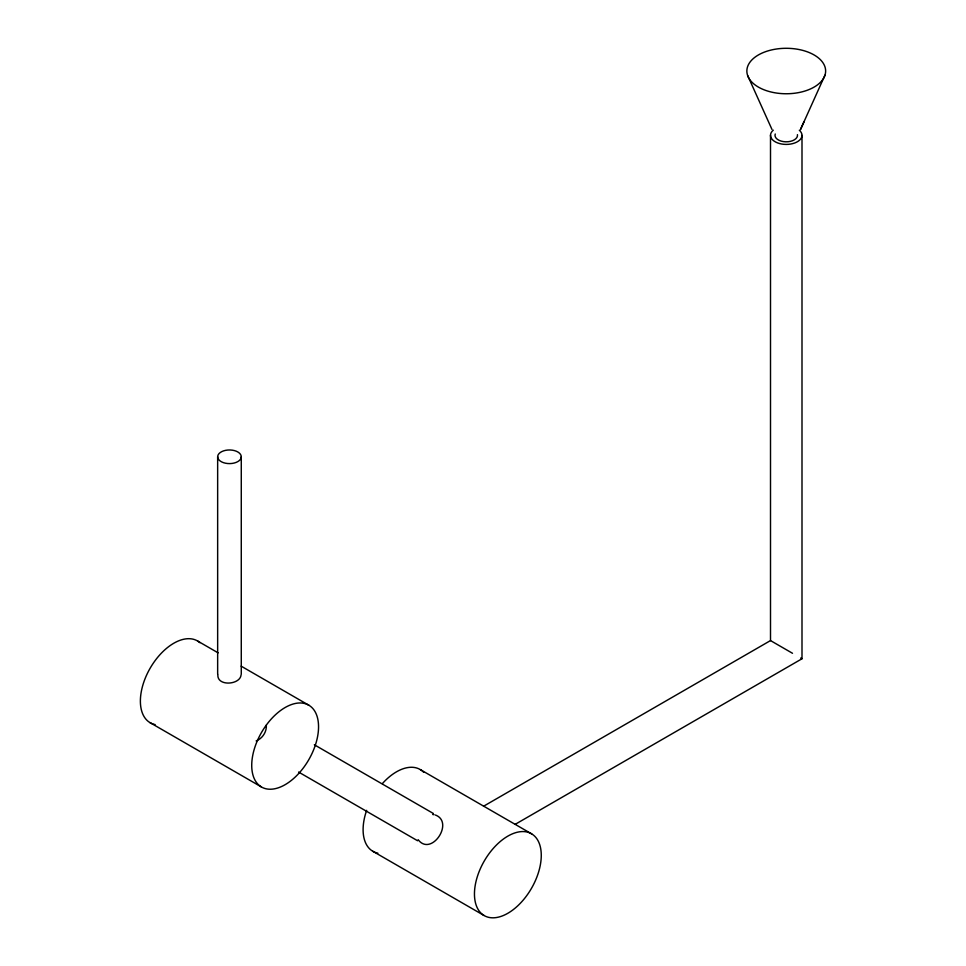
<?xml version="1.0" encoding="UTF-8"?>
<svg xmlns="http://www.w3.org/2000/svg" width="966" height="966" viewBox="0 0 966 966"><rect width="100%" height="100%" fill="white"/><g stroke="black" fill="none" stroke-linecap="round" stroke-linejoin="round"><path stroke-width="1.45" d="M483.568 806.236L770.506 640.579L770.506 135.228M217.881 674.425C216.638 686.741 240.305 684.979 241.053 674.884M824.964 75.191A39.377 22.725 0 0 1 760.665 88.304A39.377 22.725 0 0 1 773.138 49.592A39.377 22.725 0 0 1 824.964 75.191L800.44 129.661M800.621 129.251L804.038 121.692M515.156 824.36L801.997 658.764L801.997 135.421M256.159 740.91C262.486 738.531 266.809 731.866 266.314 725.116M432.683 814.495L434.06 814.688M435.376 815.014C454.66 822.138 431.331 857.12 418.145 839.683M770.506 640.579L792.506 653.282M800.705 658.015L801.997 658.764M197.656 641.038L218.135 652.859M241.174 666.166L309.011 705.325A47.249 27.277 -60 0 1 293.447 778.668A47.249 27.277 -60 0 1 252.959 754.301A47.249 27.277 -60 0 1 309.011 705.325M420.367 769.624L531.723 833.912A47.249 27.277 -60 0 1 516.17 907.255A47.249 27.277 -60 0 1 475.683 882.9A47.249 27.277 -60 0 1 531.723 833.912M314.336 744.774L433.323 813.469M298.591 772.051L417.578 840.746M149.911 722.58L261.279 786.867M372.635 851.167L483.99 915.466M771.955 129.408L747.696 75.626M241.271 456.858A11.809 6.822 0 0 1 223.448 462.654A11.809 6.822 0 0 1 223.665 450.844A11.809 6.822 0 0 1 241.271 456.858L241.271 673.93M217.652 456.713L217.652 673.785M155.14 724.585A47.249 27.277 -60 0 1 149.223 669.849A47.249 27.277 -60 0 1 199.902 642.68M382.331 783.643A47.249 27.277 -60 0 1 423.651 772.245M377.863 853.171A47.249 27.277 -60 0 1 366.645 810.341M799.317 130.241A15.746 9.092 0 0 1 796.612 142.171A15.746 9.092 0 0 1 775.758 142.099A15.746 9.092 0 0 1 773.295 130.156M797.445 134.648A11.254 6.496 0 0 1 785.672 141.809A11.254 6.496 0 0 1 775.239 133.996"/></g></svg>
